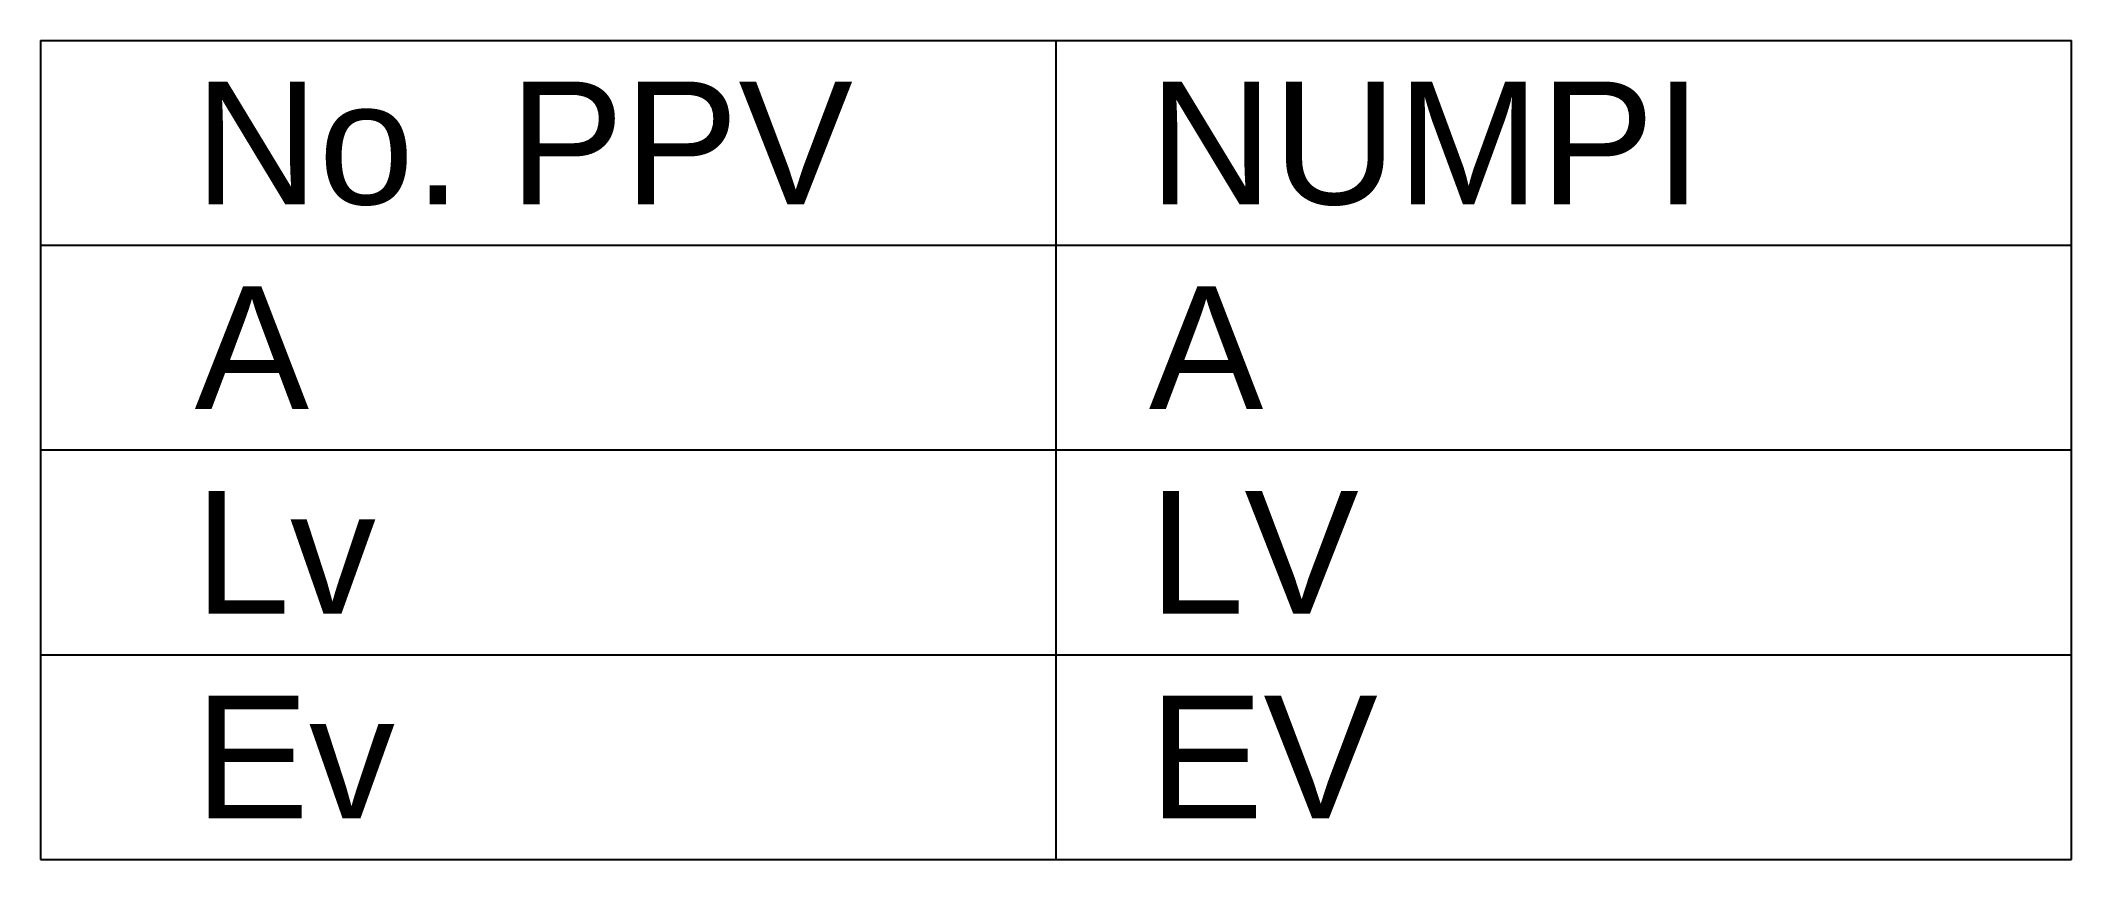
# Model space of a CAD drawing. Header units: inches. Extents: x 0 to 2.89, y -1.17 to 0.
import ezdxf

# ---------------------------------------------------------------- set-up
doc = ezdxf.new("R2010")
doc.units = ezdxf.units.IN
doc.header["$MEASUREMENT"] = 0
doc.layers.add('tulisan', color=117, linetype='Continuous')
doc.styles.get("Standard").update_dxf_attribs({"font": 'ARIAL.TTF'})

# ---------------------------------------------------------------- blocks, each defined once
blk = doc.blocks.new('TBL_VERTICAL')
at = {"layer": 'tulisan'}
for p, q in [((-0.2192, 0.2333), (-0.2192, -0.9333)), ((-0.2192, 0.2333), (2.6724, 0.2333)), ((1.2266, -0.9333), (1.2266, 0.2333)), ((2.6724, -0.9333), (2.6724, 0.2333)), ((-0.2192, -0.0583), (2.6724, -0.0583)), ((-0.2192, -0.35), (2.6724, -0.35)), ((-0.2192, -0.6417), (2.6724, -0.6417)), ((-0.2192, -0.9333), (2.6724, -0.9333))]:
    blk.add_line(p, q, dxfattribs=at)

msp = doc.modelspace()

# ---------------------------------------------------------------- block references
msp.add_blockref('TBL_VERTICAL', (0.2192, -0.2333))

# ---------------------------------------------------------------- texts
for s, p in [('No. PPV', (0.2192, -0.2333)), ('A', (0.2192, -0.525)), ('Lv', (0.2192, -0.8167)), ('Ev', (0.2192, -1.1083))]:
    msp.add_text(s, height=0.175).set_placement(p)
for tag, p in [('NUMPI', (1.578, -0.2333)), ('A', (1.578, -0.525)), ('LV', (1.578, -0.8167)), ('EV', (1.578, -1.1083))]:
    msp.add_attdef(tag, p, '', height=0.175)

doc.saveas('drawing.dxf')
